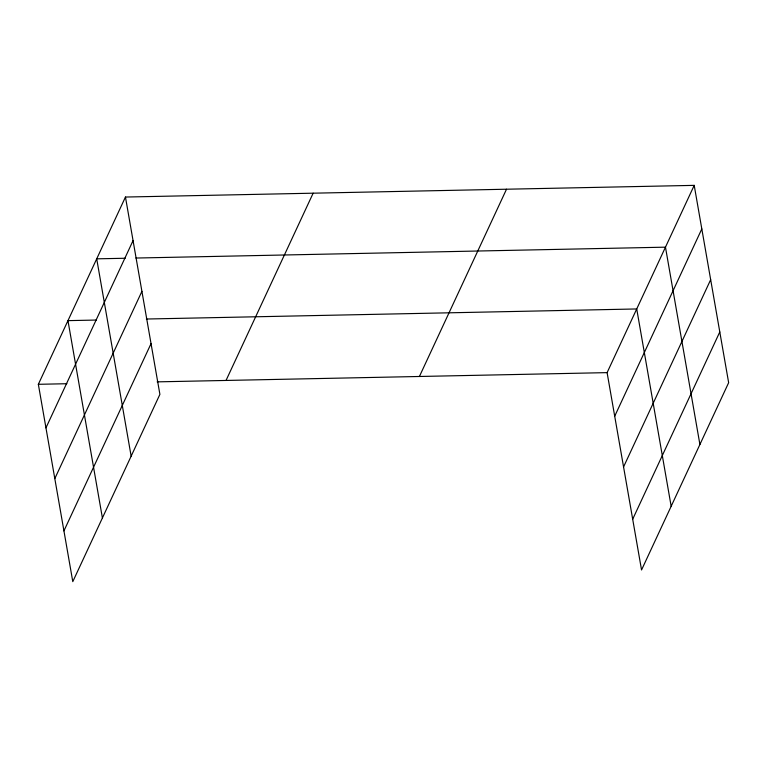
<?xml version="1.0" encoding="UTF-8"?>
<svg xmlns="http://www.w3.org/2000/svg" width="767" height="767" viewBox="0 0 767 767"><rect width="100%" height="100%" fill="white"/><g stroke="black" fill="none" stroke-linecap="round" stroke-linejoin="round"><path stroke-width="1.15" d="M125.452 197.042L159.9 394.372L72.788 581.635L38.35 384.305L125.452 197.042L694.212 185.365L728.65 382.695L641.548 569.958L607.1 372.628L694.212 185.365M45.953 427.871L133.055 240.608M54.812 478.608L141.914 291.355M63.929 530.889L151.041 343.635M226.035 380.451L313.147 193.188M419.415 376.482L506.517 189.219M614.712 416.193L701.815 228.93M623.561 466.93L710.673 279.677M632.689 519.211L719.791 331.958M125.222 258.249L96.709 258.834L131.147 456.173M135.912 258.038L665.468 247.166L699.907 444.496M96.479 320.05L67.966 320.635L102.404 517.965M146.372 319.024L636.725 308.957L671.163 506.287M38.35 384.305L66.863 383.721M157.139 381.861L607.1 372.628"/></g></svg>
